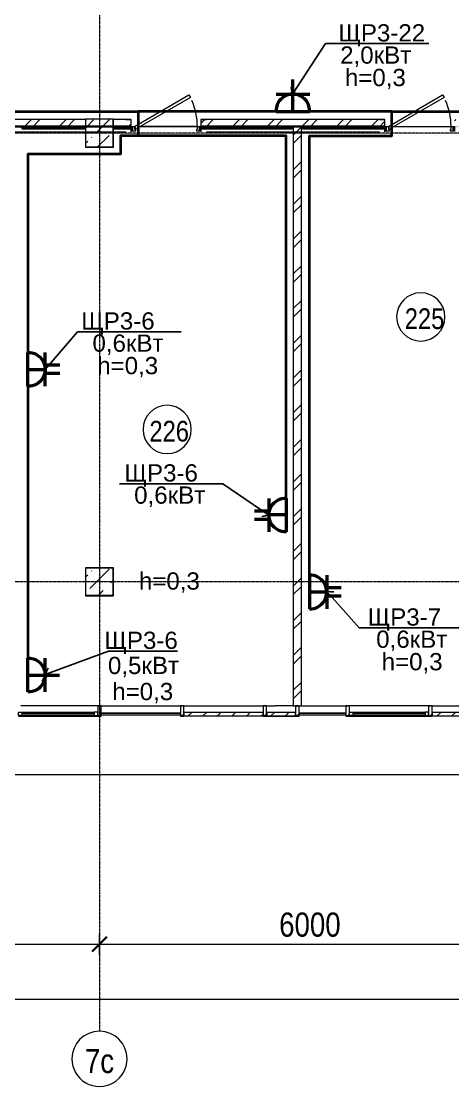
# Model space of a CAD drawing. Header units: metres. Extents: x 3659 to 143627, y -64119 to 51337.
# Drawn here: x 64929 to 71186, y -64119 to -48663 of the extents above; entities that cross this region are included whole.
import ezdxf

# ---------------------------------------------------------------- set-up
doc = ezdxf.new("R2010")
doc.units = ezdxf.units.M
doc.linetypes.add('ADSK_Линия сетки', pattern=[21, 12, -3, 3, -3])
for name, color, linetype, lineweight in [('A-ANNO-DIMS', 7, 'Continuous', 9), ('A-ANNO-DIMS-100', 7, 'Continuous', 9), ('A-AREA-IDEN', 7, 'Continuous', 9), ('A-DETL-MBND', 7, 'Continuous', 5), ('A-DOOR', 7, 'Continuous', 5), ('A-DOOR-FRAM', 7, 'Continuous', 13), ('A-FLOR', 7, 'Continuous', 5), ('A-GLAZ', 7, 'Continuous', 5), ('A-GLAZ-CURT', 7, 'Continuous', 5), ('A-GLAZ-CWMG', 7, 'Continuous', 5), ('A-WALL', 7, 'Continuous', 5), ('A-WALL-PATT', 7, 'Continuous', 18), ('S-COLS', 7, 'Continuous', 5), ('S-GRID', 7, 'Continuous', 9), ('S-GRID-IDEN', 7, 'Continuous', 9), ('Освещение', 1, 'Continuous', 50), ('Эл-свет раб.', 5, 'Continuous', 50), ('ЭЛ.сети', 5, 'Continuous', 100), ('ЭОМ', 7, 'Continuous', 40)]:
    doc.layers.add(name, color=color, linetype=linetype, lineweight=lineweight)
doc.styles.add('GOST Common_I', font='ARIALN.TTF', dxfattribs={"height": 350})
doc.styles.add('GOST Common_I_1', font='ARIALN.TTF', dxfattribs={"height": 300})
doc.styles.add('STYLE1', font='arial.ttf', dxfattribs={"height": 250})
doc.styles.add('ГОСТ 2.304', font='CS_Gost2304.shx', dxfattribs={"width": 0.85})
doc.dimstyles.new('ADSK_Основной_3_5', dxfattribs={"dimscale": 304.8, "dimtxt": 352.000249, "dimasz": 0.695866, "dimexe": 0.492126, "dimexo": 0.984252, "dimgap": 0, "dimtad": 1, "dimdec": 3, "dimrnd": 0.001, "dimdsep": 46, "dimtxsty": 'GOST Common_I', "dimblk1": 'OBLIQUE', "dimblk2": 'OBLIQUE', "dimsah": 1, "dimcen": 0.09, "dimdle": 0.492126, "dimazin": 0, "dimtfac": 1, "dimtdec": 4, "dimtix": 1, "dimtmove": 0, "dimatfit": 3, "dimfxl": 1, "dimtvp": 1, "dimtolj": 1, "dimtzin": 0, "dimarcsym": 2})
doc.dimstyles.new('СПДС', dxfattribs={"dimscale": 100, "dimtxt": 2.5, "dimasz": 2.5, "dimexe": 1.25, "dimexo": 0.625, "dimtad": 1, "dimdec": 0, "dimrnd": 0.001, "dimtxsty": 'ГОСТ 2.304', "dimblk": 'OBLIQUE', "dimcen": 2.5, "dimdle": 2, "dimadec": 0, "dimazin": 2, "dimtfac": 0.75, "dimtdec": 0, "dimtmove": 1, "dimatfit": 3, "dimfxl": 1, "dimtolj": 1, "dimarcsym": 1})
pattern_1 = [(45, (0, 0), (84.19025, 308.69666), [396.875, -79.375, 3.353, -76.022])]
pattern_2 = [(45, (0, 0), (-251.4472, 251.4472), []), (45, (0, 381), (-251.4472, 251.4472), [])]
pattern_3 = [(0, (0, 0), (812.8, 203.2), [33.528, -576.072, 33.528, -576.072, -3251.2]), (0, (0, 0), (812.8, 203.2), [-1219.2, 33.528, -1185.672, 33.528, -576.072, -1422.4]), (0, (0, 0), (812.8, 203.2), [-3048, 33.528, -372.872, 33.528, -982.472]), (120, (304.8, 101.6), (-582.37636, 602.30545), [33.528, -576.072, 33.528, -576.072, -3251.2]), (120, (304.8, 101.6), (-582.37636, 602.30545), [-1219.2, 33.528, -1185.672, 33.528, -576.072, -1422.4]), (120, (304.8, 101.6), (-582.37636, 602.30545), [-3048, 33.528, -372.872, 33.528, -982.472]), (240, (406.4, 508), (-230.42364, -805.50545), [33.528, -576.072, 33.528, -576.072, -3251.2]), (240, (406.4, 508), (-230.42364, -805.50545), [-1219.2, 33.528, -1185.672, 33.528, -576.072, -1422.4]), (240, (406.4, 508), (-230.42364, -805.50545), [-3048, 33.528, -372.872, 33.528, -982.472])]
pattern_4 = [(0, (7e-11, -700), (812.8, 203.2), [33.528, -576.072, 33.528, -576.072, -3251.2]), (0, (7e-11, -700), (812.8, 203.2), [-1219.2, 33.528, -1185.672, 33.528, -576.072, -1422.4]), (0, (7e-11, -700), (812.8, 203.2), [-3048, 33.528, -372.872, 33.528, -982.472]), (120, (304.8, -598.4), (-582.37636, 602.30545), [33.528, -576.072, 33.528, -576.072, -3251.2]), (120, (304.8, -598.4), (-582.37636, 602.30545), [-1219.2, 33.528, -1185.672, 33.528, -576.072, -1422.4]), (120, (304.8, -598.4), (-582.37636, 602.30545), [-3048, 33.528, -372.872, 33.528, -982.472]), (240, (406.4, -192), (-230.42364, -805.50545), [33.528, -576.072, 33.528, -576.072, -3251.2]), (240, (406.4, -192), (-230.42364, -805.50545), [-1219.2, 33.528, -1185.672, 33.528, -576.072, -1422.4]), (240, (406.4, -192), (-230.42364, -805.50545), [-3048, 33.528, -372.872, 33.528, -982.472])]

# ---------------------------------------------------------------- blocks, each defined once
blk = doc.blocks.new('КДП АПК - КР_rvt-1-2 этаж')
at = {"layer": 'S-COLS', "lineweight": 20}
h = blk.add_hatch(dxfattribs=at)
h.set_pattern_fill('FP_137', color=256, style=0, pattern_type=2)
h.set_pattern_definition(pattern_1)
h.paths.add_polyline_path([(65863, -49846), (66263, -49846), (66263, -49446), (65863, -49446)], flags=0)
h = blk.add_hatch(dxfattribs=at)
h.set_pattern_fill('FP_137', color=256, style=0, pattern_type=2)
h.set_pattern_definition(pattern_1)
h.paths.add_polyline_path([(66018, -56346), (66263, -56346), (66263, -55946), (65863, -55946), (65863, -56346)], flags=0)
for p, q in [((66263, -49446), (65863, -49446)), ((65863, -49446), (65863, -49846)), ((66263, -49846), (66263, -49446)), ((65863, -49846), (66263, -49846)), ((66263, -55946), (65863, -55946)), ((65863, -55946), (65863, -56346)), ((66263, -56346), (66263, -55946)), ((65863, -56346), (66263, -56346))]:
    blk.add_line(p, q, dxfattribs=at)
blk = doc.blocks.new('Системная панель - Сплошная-V31-2 этаж')
at = {"layer": 'A-GLAZ-CURT'}
h = blk.add_hatch(dxfattribs=at)
h.set_pattern_fill('FP_42', color=256, style=0, pattern_type=2)
h.set_pattern_definition([(225, (71462.65, -58705.49), (106.06602, -106.06602), [])])
h.paths.add_polyline_path([(-575, 25), (-575, -25), (575, -25), (575, 25)], flags=0)
at = {"layer": 'A-GLAZ-CURT', "lineweight": 13}
for p, q in [((575, 25), (-575, 25)), ((-575, 25), (-575, -25)), ((575, -25), (575, 25)), ((-575, -25), (575, -25))]:
    blk.add_line(p, q, dxfattribs=at)
blk = doc.blocks.new('M_Тент витража777 - M_Тент витража одинарное справо-2392832-2 этаж')
at = {"layer": 'A-GLAZ', "lineweight": 13}
for p, q in [((-525, 20), (-575, 20)), ((-575, 20), (-575, -30)), ((-575, -30), (-575, 20)), ((-525, -30), (-525, 20)), ((525, -30), (525, 20)), ((525, 20), (575, 20)), ((575, 20), (575, -30)), ((575, 20), (575, -30)), ((-575, -30), (-525, -30)), ((-525, -4.6), (525, -4.6)), ((575, -30), (525, -30))]:
    blk.add_line(p, q, dxfattribs=at)
at = {"layer": 'A-GLAZ'}
for p, q in [((-525, 20), (525, 20)), ((525, -30), (-525, -30))]:
    blk.add_line(p, q, dxfattribs=at)
blk = doc.blocks.new('Прямоугольный импост - 50 x 150мм-1636898-2 этаж')
at = {"layer": 'A-GLAZ-CWMG'}
h = blk.add_hatch(dxfattribs=at)
h.set_pattern_fill('FP_44', color=256, style=0, pattern_type=2)
h.set_pattern_definition([(150, (70862.65, 58705.49), (-60, -103.92305), [])])
h.paths.add_polyline_path([(25, -30), (-25, -30), (-25, 120), (25, 120)], flags=0)
at = {"layer": 'A-GLAZ-CWMG', "lineweight": 18}
for p, q in [((-25, -30), (-25, 120)), ((-25, 120), (25, 120)), ((25, 120), (25, -30)), ((25, -30), (-25, -30))]:
    blk.add_line(p, q, dxfattribs=at)
blk = doc.blocks.new('Прямоугольный импост - 50 x 150мм-V44-2 этаж')
at = {"layer": 'A-GLAZ-CWMG'}
h = blk.add_hatch(dxfattribs=at)
h.set_pattern_fill('FP_58', color=256, style=0, pattern_type=2)
h.set_pattern_definition([(150, (69662.65, 58705.49), (-60, -103.92305), [])])
h.paths.add_polyline_path([(25, -30), (-25, -30), (-25, 120), (25, 120)], flags=0)
at = {"layer": 'A-GLAZ-CWMG', "lineweight": 18}
for p, q in [((-25, -30), (-25, 120)), ((-25, 120), (25, 120)), ((25, 120), (25, -30)), ((25, -30), (-25, -30))]:
    blk.add_line(p, q, dxfattribs=at)
blk = doc.blocks.new('Системная панель - Сплошная-V45-2 этаж')
at = {"layer": 'A-GLAZ-CURT'}
h = blk.add_hatch(dxfattribs=at)
h.set_pattern_fill('FP_59', color=256, style=0, pattern_type=2)
h.set_pattern_definition([(225, (67862.65, -58705.49), (106.06602, -106.06602), [])])
h.paths.add_polyline_path([(575, 25), (-575, 25), (-575, -25), (575, -25)], flags=0)
at = {"layer": 'A-GLAZ-CURT', "lineweight": 13}
for p, q in [((575, 25), (-575, 25)), ((-575, 25), (-575, -25)), ((575, -25), (575, 25)), ((-575, -25), (575, -25))]:
    blk.add_line(p, q, dxfattribs=at)
blk = doc.blocks.new('Системная панель - С остеклением-1635143-2 этаж')
at = {"layer": 'A-GLAZ-CURT', "lineweight": 13}
for p, q in [((575, 10), (-575, 10)), ((-575, 10), (-575, -10)), ((575, -10), (575, 10)), ((-575, -10), (575, -10))]:
    blk.add_line(p, q, dxfattribs=at)
blk = doc.blocks.new('Прямоугольный импост - 50 x 150мм-V48-2 этаж')
at = {"layer": 'A-GLAZ-CWMG'}
h = blk.add_hatch(dxfattribs=at)
h.set_pattern_fill('FP_62', color=256, style=0, pattern_type=2)
h.set_pattern_definition([(150, (68462.65, 58705.49), (-60, -103.92305), [])])
h.paths.add_polyline_path([(25, -30), (-25, -30), (-25, 120), (25, 120)], flags=0)
at = {"layer": 'A-GLAZ-CWMG', "lineweight": 18}
for p, q in [((-25, -30), (-25, 120)), ((-25, 120), (25, 120)), ((25, 120), (25, -30)), ((25, -30), (-25, -30))]:
    blk.add_line(p, q, dxfattribs=at)
blk = doc.blocks.new('Прямоугольный импост - 50 x 150мм-V49-2 этаж')
at = {"layer": 'A-GLAZ-CWMG'}
h = blk.add_hatch(dxfattribs=at)
h.set_pattern_fill('FP_63', color=256, style=0, pattern_type=2)
h.set_pattern_definition([(150, (67262.65, 58705.49), (-60, -103.92305), [])])
h.paths.add_polyline_path([(25, -30), (-25, -30), (-25, 120), (25, 120)], flags=0)
at = {"layer": 'A-GLAZ-CWMG', "lineweight": 18}
for p, q in [((-25, -30), (-25, 120)), ((-25, 120), (25, 120)), ((25, 120), (25, -30)), ((25, -30), (-25, -30))]:
    blk.add_line(p, q, dxfattribs=at)
blk = doc.blocks.new('Прямоугольный импост - 50 x 150мм-V50-2 этаж')
at = {"layer": 'A-GLAZ-CWMG'}
h = blk.add_hatch(dxfattribs=at)
h.set_pattern_fill('FP_64', color=256, style=0, pattern_type=2)
h.set_pattern_definition([(150, (66062.65, 58705.49), (-60, -103.92305), [])])
h.paths.add_polyline_path([(25, -30), (-25, -30), (-25, 120), (25, 120)], flags=0)
at = {"layer": 'A-GLAZ-CWMG', "lineweight": 18}
for p, q in [((-25, -30), (-25, 120)), ((-25, 120), (25, 120)), ((25, 120), (25, -30)), ((25, -30), (-25, -30))]:
    blk.add_line(p, q, dxfattribs=at)
blk = doc.blocks.new('Прямоугольный импост - 50 x 150мм-V52-2 этаж')
at = {"layer": 'A-DETL-MBND'}
for p, q in [((66038, -58585), (64923, -58585)), ((64888, -58735), (66038, -58735))]:
    blk.add_line(p, q, dxfattribs=at)
blk = doc.blocks.new('AC_Дверь_Однопольная_ДеревяннаяВнутренняя_ГОСТ6629-88 - ДГ 21-10-2287262-2 этаж')
at = {"layer": 'A-DOOR', "lineweight": 13}
for p, q in [((-455, 40), (333, 495)), ((333, 495), (353, 460)), ((353, 460), (-435, 5)), ((-435, 5), (-455, 40))]:
    blk.add_line(p, q, dxfattribs=at)
at = {"layer": 'A-DOOR', "lineweight": 18}
for p, q in [((-505, 40), (-485, 40)), ((-505, -30), (-505, 40)), ((-485, 40), (-485, -30)), ((485, 40), (505, 40)), ((485, -30), (485, 40)), ((505, 40), (505, -30)), ((-485, -30), (-505, -30)), ((505, -30), (485, -30))]:
    blk.add_line(p, q, dxfattribs=at)
at = {"layer": 'A-DOOR'}
blk.add_arc((-455, 40), 910, 0, 24.2635, dxfattribs=at)
at = {"layer": 'A-DOOR-FRAM'}
for p, q in [((-485, 40), (-455, 40)), ((-485, -30), (-485, 40)), ((-455, 40), (-455, 0)), ((-455, 0), (-445, 0)), ((-445, 0), (-445, -30)), ((445, 0), (455, 0)), ((445, -30), (445, 0)), ((455, 40), (485, 40)), ((455, 0), (455, 40)), ((485, 40), (485, -30)), ((-445, -30), (-485, -30)), ((485, -30), (445, -30))]:
    blk.add_line(p, q, dxfattribs=at)
blk = doc.blocks.new('Системная панель - С остеклением-1637639-2 этаж')
at = {"layer": 'A-GLAZ-CURT', "lineweight": 13}
for p, q in [((74438, -58695), (73757, -58695)), ((73757, -58695), (73757, -58715)), ((73757, -58715), (74438, -58715)), ((74438, -58715), (74438, -58695))]:
    blk.add_line(p, q, dxfattribs=at)
blk = doc.blocks.new('Системная панель - Сплошная-V119-2 этаж')
at = {"layer": 'A-GLAZ-CURT'}
h = blk.add_hatch(dxfattribs=at)
h.set_pattern_fill('FP_30', color=256, style=0, pattern_type=2)
h.set_pattern_definition([(45, (0, 0), (-106.06602, 106.06602), [])])
h.paths.add_polyline_path([(68905, -58730), (68905, -58680), (68488, -58680), (68488, -58730)], flags=0)
at = {"layer": 'A-GLAZ-CURT', "lineweight": 13}
for p, q in [((68905, -58680), (68488, -58680)), ((68488, -58680), (68488, -58730)), ((68488, -58730), (68905, -58730)), ((68905, -58730), (68905, -58680))]:
    blk.add_line(p, q, dxfattribs=at)
blk = doc.blocks.new('Прямоугольный импост - 50 x 150мм-1003911-2 этаж')
at = {"layer": 'A-DETL-MBND'}
for p, q in [((34838, -40436), (33688, -40436)), ((33688, -40586), (34838, -40586))]:
    blk.add_line(p, q, dxfattribs=at)
blk = doc.blocks.new('Ось сетки - D8-1256827-2 этаж')
at = {"layer": 'S-GRID-IDEN'}
for start, end in [(360, 180), (180, 360)]:
    blk.add_arc((0, 0), 4, start, end, dxfattribs=at)
blk = doc.blocks.new('DIMBLOCK6-2 этаж')
at = {"layer": 'A-ANNO-DIMS-100', "transparency": 16777216}
for p, q in [((60063, -62188), (60063, -61888)), ((66063, -62188), (66063, -61888)), ((60063, -62038), (66063, -62038)), ((60063, -62038), (60063, -62188)), ((66063, -62038), (66063, -62188))]:
    blk.add_line(p, q, dxfattribs=at)
at = {"layer": 'A-ANNO-DIMS-100', "lineweight": 35, "transparency": 16777216}
for p, q in [((60063, -62038), (60169, -61932)), ((66063, -62038), (66169, -61932)), ((60063, -62038), (59957, -62144)), ((66063, -62038), (65957, -62144))]:
    blk.add_line(p, q, dxfattribs=at)
at = {"layer": 'A-ANNO-DIMS-100', "color": 0, "transparency": 16777216, "insert": (62669, -61581), "char_height": 350, "width": 945.03, "attachment_point": 1, "line_spacing_factor": 1.022761, "style": 'GOST Common_I'}
blk.add_mtext('6000', dxfattribs=at)
blk = doc.blocks.new('_Oblique')
at = {"color": 0, "linetype": 'ByBlock', "lineweight": -2}
blk.add_line((-0.5, -0.5), (0.5, 0.5), dxfattribs=at)
blk = doc.blocks.new('DIMBLOCK7-2 этаж')
at = {"layer": 'A-ANNO-DIMS-100', "transparency": 16777216}
for p, q in [((66063, -62188), (66063, -61888)), ((72063, -62188), (72063, -61888)), ((66063, -62038), (72063, -62038)), ((66063, -62038), (66063, -62188)), ((72063, -62038), (72063, -62188))]:
    blk.add_line(p, q, dxfattribs=at)
at = {"layer": 'A-ANNO-DIMS-100', "lineweight": 35, "transparency": 16777216}
for p, q in [((66063, -62038), (66169, -61932)), ((72063, -62038), (72169, -61932)), ((66063, -62038), (65957, -62144)), ((72063, -62038), (71957, -62144))]:
    blk.add_line(p, q, dxfattribs=at)
at = {"layer": 'A-ANNO-DIMS-100', "color": 0, "transparency": 16777216, "insert": (68669, -61581), "char_height": 350, "width": 945.03, "attachment_point": 1, "line_spacing_factor": 1.022761, "style": 'GOST Common_I'}
blk.add_mtext('6000', dxfattribs=at)
blk = doc.blocks.new('DIMBLOCK15-2 этаж')
at = {"layer": 'A-ANNO-DIMS-100', "transparency": 16777216}
for p, q in [((32663, -62894), (32663, -62688)), ((87463, -62894), (87463, -62688)), ((32513, -62838), (87613, -62838)), ((32663, -62838), (32663, -62894)), ((87463, -62838), (87463, -62894))]:
    blk.add_line(p, q, dxfattribs=at)
at = {"layer": 'A-ANNO-DIMS-100', "lineweight": 35, "transparency": 16777216}
for p, q in [((32663, -62838), (32769, -62732)), ((87463, -62838), (87569, -62732)), ((32663, -62838), (32557, -62944)), ((87463, -62838), (87357, -62944))]:
    blk.add_line(p, q, dxfattribs=at)
at = {"layer": 'A-ANNO-DIMS-100', "color": 0, "transparency": 16777216, "insert": (59556, -62381), "char_height": 350, "width": 1217.09, "attachment_point": 1, "line_spacing_factor": 1.022761, "style": 'GOST Common_I'}
blk.add_mtext('54800', dxfattribs=at)
blk = doc.blocks.new('Розетка штепсельная с заземляющим контактом скрытой установки IP20')
at = {"layer": 'Эл-свет раб.', "ltscale": 0.3}
for p, q in [((191575, -246568), (191575, -246106)), ((191816, -246316), (191329, -246316)), ((191819, -246568), (191331, -246568))]:
    blk.add_line(p, q, dxfattribs=at)
at = {"layer": 'Эл-свет раб.', "ltscale": 0.3, "extrusion": (0, 0, -1)}
blk.add_ellipse((191575, -246560), major_axis=(-173, 173), ratio=1, start_param=5.464002, end_param=8.673165, dxfattribs=at)
blk = doc.blocks.new('двойная розетка штепсельная с заземляющим контактом скрытой установки IP20')
at = {"layer": 'Эл-свет раб.', "ltscale": 0.3}
for p, q in [((242831, -163233), (242831, -163444)), ((242951, -163233), (242951, -163444)), ((243132, -163444), (242645, -163444)), ((242891, -163696), (242891, -163444)), ((243135, -163696), (242647, -163696))]:
    blk.add_line(p, q, dxfattribs=at)
at = {"layer": 'Эл-свет раб.', "ltscale": 0.3, "extrusion": (0, 0, -1)}
blk.add_ellipse((242891, -163688), major_axis=(-173, 173), ratio=1, start_param=5.464002, end_param=8.673165, dxfattribs=at)
blk = doc.blocks.new('ПСС_Марка_помещения - Имя_2_5мм-224473-2 этаж')
at = {"layer": 'A-AREA-IDEN'}
for start, end in [(360, 180), (180, 360)]:
    blk.add_arc((-0.07, 0.04), 3.5, start, end, dxfattribs=at)

msp = doc.modelspace()

# ---------------------------------------------------------------- hatches: boundary and pattern name
at = {"layer": 'A-GLAZ-CWMG'}
h = msp.add_hatch(dxfattribs=at)
h.set_pattern_fill('FP_31', color=256, style=0, pattern_type=2)
h.set_pattern_definition([(30, (0, 0), (-60, 103.92305), [])])
h.paths.add_polyline_path([(68905.017, -58735.4621), (68957.1109, -58735.4621), (68957.1109, -58585.4621), (68905.017, -58585.4621)], flags=0)
at = {"layer": 'A-WALL-PATT', "lineweight": 5}
h = msp.add_hatch(dxfattribs=at)
h.set_pattern_fill('FP_40', color=256, style=0, pattern_type=2)
h.set_pattern_definition(pattern_4)
h.paths.add_polyline_path([(35862.6532, -50185.6443), (38522.6532, -50185.6443), (38522.6532, -50182.6443), (35862.6532, -50182.6443)], flags=0)
h.paths.add_polyline_path([(44462.2868, -50185.6443), (45652.6532, -50185.6443), (45652.6532, -50182.6443), (44462.2868, -50182.6443)], flags=0)
h.paths.add_polyline_path([(43364.0475, -50185.6443), (43452.2868, -50185.6443), (43452.2868, -50182.6443), (39532.6532, -50182.6443), (39532.6532, -50185.6443), (41304.6345, -50185.6443)], flags=0)
h.paths.add_polyline_path([(46662.6532, -50185.6443), (51182.6532, -50185.6443), (51182.6532, -50182.6443), (46662.6532, -50182.6443)], flags=0)
h.paths.add_polyline_path([(55532.6532, -50185.6443), (58072.6532, -50185.6443), (58072.6532, -50182.6443), (55532.6532, -50182.6443)], flags=0)
h.paths.add_polyline_path([(52192.6532, -50185.6443), (54522.6532, -50185.6443), (54522.6532, -50182.6443), (52192.6532, -50182.6443)], flags=0)
h.paths.add_polyline_path([(59082.6532, -50185.6443), (62047.6532, -50185.6443), (62047.6532, -50182.6443), (59082.6532, -50182.6443)], flags=0)
h.paths.add_polyline_path([(64987.8839, -50185.6443), (66522.6532, -50185.6443), (66522.6532, -50182.6443), (63057.6532, -50182.6443), (63057.6532, -50185.6443), (63958.1774, -50185.6443)], flags=0)
h.paths.add_polyline_path([(70136.4163, -50185.6443), (70202.6532, -50185.6443), (70202.6532, -50182.6443), (67532.6532, -50182.6443), (67532.6532, -50185.6443), (68077.0034, -50185.6443)], flags=0)
h.paths.add_polyline_path([(71212.6532, -50185.6443), (74557.6532, -50185.6443), (74557.6532, -50182.6443), (71212.6532, -50182.6443)], flags=0)
h.paths.add_polyline_path([(75567.6532, -50185.6443), (78260.6663, -50185.6443), (78260.6663, -50182.6443), (75567.6532, -50182.6443)], flags=0)
h = msp.add_hatch(dxfattribs=at)
h.set_pattern_fill('FP_40', color=256, style=0, pattern_type=2)
h.set_pattern_definition(pattern_4)
h.paths.add_polyline_path([(35875.1532, -50198.1443), (38522.6532, -50198.1443), (38522.6532, -50185.6443), (35875.1532, -50185.6443)], flags=0)
h.paths.add_polyline_path([(39532.6532, -50198.1443), (43452.2868, -50198.1443), (43452.2868, -50185.6443), (39532.6532, -50185.6443)], flags=0)
h.paths.add_polyline_path([(44462.2868, -50198.1443), (45652.6532, -50198.1443), (45652.6532, -50185.6443), (44462.2868, -50185.6443)], flags=0)
h.paths.add_polyline_path([(47482.8735, -50198.1443), (51182.6532, -50198.1443), (51182.6532, -50185.6443), (46662.6532, -50185.6443), (46662.6532, -50198.1443)], flags=0)
h.paths.add_polyline_path([(52192.6532, -50198.1443), (54522.6532, -50198.1443), (54522.6532, -50185.6443), (52192.6532, -50185.6443)], flags=0)
h.paths.add_polyline_path([(55532.6532, -50198.1443), (58072.6532, -50198.1443), (58072.6532, -50185.6443), (55532.6532, -50185.6443)], flags=0)
h.paths.add_polyline_path([(59082.6532, -50198.1443), (62047.6532, -50198.1443), (62047.6532, -50185.6443), (59082.6532, -50185.6443)], flags=0)
h.paths.add_polyline_path([(63057.6532, -50198.1443), (66522.6532, -50198.1443), (66522.6532, -50185.6443), (63057.6532, -50185.6443)], flags=0)
h.paths.add_polyline_path([(67532.6532, -50198.1443), (70202.6532, -50198.1443), (70202.6532, -50185.6443), (67532.6532, -50185.6443)], flags=0)
h.paths.add_polyline_path([(75567.6532, -50198.1443), (78262.6532, -50198.1443), (78262.6532, -50185.6443), (75567.6532, -50185.6443)], flags=0)
h.paths.add_polyline_path([(74557.6532, -50198.1443), (74557.6532, -50185.6443), (71212.6532, -50185.6443), (71212.6532, -50198.1443), (74255.2423, -50198.1443)], flags=0)
h = msp.add_hatch(dxfattribs=at)
h.set_pattern_fill('FP_1', color=256, style=0, pattern_type=2)
h.set_pattern_definition(pattern_2)
h.paths.add_polyline_path([(61337.6532, -50205.6443), (62047.6532, -50205.6443), (62047.6532, -50085.6443), (60262.6532, -50085.6443), (60262.6532, -50205.6443), (61334.6532, -50205.6443)], flags=0)
h.paths.add_polyline_path([(65862.6532, -50205.6443), (65862.6532, -50085.6443), (63057.6532, -50085.6443), (63057.6532, -50205.6443), (64987.8839, -50205.6443)], flags=0)
h = msp.add_hatch(dxfattribs=at)
h.set_pattern_fill('FP_1', color=256, style=0, pattern_type=2)
h.set_pattern_definition(pattern_2)
h.paths.add_polyline_path([(71212.6532, -50205.6443), (71862.6532, -50205.6443), (71862.6532, -50085.6443), (71212.6532, -50085.6443)], flags=0)
h.paths.add_polyline_path([(66262.6532, -50205.6443), (66522.6532, -50205.6443), (66522.6532, -50085.6443), (66262.6532, -50085.6443)], flags=0)
h.paths.add_polyline_path([(70202.6532, -50205.6443), (70202.6532, -50085.6443), (67532.6532, -50085.6443), (67532.6532, -50205.6443), (70136.4163, -50205.6443)], flags=0)
h = msp.add_hatch(dxfattribs=at)
h.set_pattern_fill('FP_40', color=256, style=0, pattern_type=2)
h.set_pattern_definition(pattern_3)
h.paths.add_polyline_path([(66525.6532, -50217.6443), (66525.6532, -50205.6443), (66262.6532, -50205.6443), (66262.6532, -50217.6443), (66265.6532, -50217.6443)], flags=0)
h.paths.add_polyline_path([(68872.6532, -50217.6443), (68872.6532, -50205.6443), (67529.6532, -50205.6443), (67529.6532, -50217.6443), (68860.6532, -50217.6443)], flags=0)
h = msp.add_hatch(dxfattribs=at)
h.set_pattern_fill('FP_40', color=256, style=0, pattern_type=2)
h.set_pattern_definition(pattern_3)
h.paths.add_polyline_path([(66262.6532, -50485.6443), (66265.6532, -50485.6443), (66265.6532, -50217.6443), (66262.6532, -50217.6443), (66262.6532, -50376.436)], flags=0)
h = msp.add_hatch(dxfattribs=at)
h.set_pattern_fill('FP_40', color=256, style=0, pattern_type=2)
h.set_pattern_definition(pattern_3)
h.paths.add_polyline_path([(68860.6532, -50220.6443), (68860.6532, -50217.6443), (67529.6532, -50217.6443), (67529.6532, -50220.6443), (68857.6532, -50220.6443)], flags=0)
h.paths.add_polyline_path([(66525.6532, -50220.6443), (66525.6532, -50217.6443), (66265.6532, -50217.6443), (66265.6532, -50220.6443)], flags=0)
h = msp.add_hatch(dxfattribs=at)
h.set_pattern_fill('FP_1', color=256, style=0, pattern_type=2)
h.set_pattern_definition(pattern_2)
h.paths.add_polyline_path([(68872.6532, -58585.4621), (68992.6532, -58585.4621), (68992.6532, -50205.6443), (68872.6532, -50205.6443), (68872.6532, -57275.8297)], flags=0)
h = msp.add_hatch(dxfattribs=at)
h.set_pattern_fill('FP_40', color=256, style=0, pattern_type=2)
h.set_pattern_definition(pattern_3)
h.paths.add_polyline_path([(69007.6532, -50217.6443), (70205.6532, -50217.6443), (70205.6532, -50205.6443), (69004.6532, -50205.6443), (69004.6532, -50217.6443)], flags=0)
h.paths.add_polyline_path([(71209.6532, -50217.6443), (71862.6532, -50217.6443), (71862.6532, -50205.6443), (71209.6532, -50205.6443)], flags=0)
h = msp.add_hatch(dxfattribs=at)
h.set_pattern_fill('FP_40', color=256, style=0, pattern_type=2)
h.set_pattern_definition(pattern_3)
h.paths.add_polyline_path([(71862.6532, -50220.6443), (71862.6532, -50217.6443), (71209.6532, -50217.6443), (71209.6532, -50220.6443), (71859.6532, -50220.6443)], flags=0)
h.paths.add_polyline_path([(69007.6532, -50220.6443), (70205.6532, -50220.6443), (70205.6532, -50217.6443), (69007.6532, -50217.6443)], flags=0)
h = msp.add_hatch(dxfattribs=at)
h.set_pattern_fill('FP_40', color=256, style=0, pattern_type=2)
h.set_pattern_definition(pattern_3)
h.paths.add_polyline_path([(65859.6532, -56585.6443), (66262.6532, -56585.6443), (66262.6532, -56582.6443), (65859.6532, -56582.6443)], flags=0)
h = msp.add_hatch(dxfattribs=at)
h.set_pattern_fill('FP_40', color=256, style=0, pattern_type=2)
h.set_pattern_definition(pattern_3)
h.paths.add_polyline_path([(66265.6532, -56985.6443), (66265.6532, -56582.6443), (66262.6532, -56582.6443), (66262.6532, -56985.6443)], flags=0)

# ---------------------------------------------------------------- linework, layer by layer
at = {"layer": 'A-DETL-MBND'}
for p, q in [((66087.6532, -58685.6443), (67237.6532, -58685.6443)), ((68957.1109, -58685.6443), (69637.6532, -58685.6443)), ((87495.5434, -59585.6443), (58369.9839, -59585.6443))]:
    msp.add_line(p, q, dxfattribs=at)
at = {"layer": 'A-FLOR', "lineweight": 18}
for p, q in [((67482.6532, -50185.6443), (66652.6532, -50185.6443)), ((66652.6532, -50185.6443), (67482.6532, -50185.6443)), ((70332.6532, -50185.6443), (71162.6532, -50185.6443)), ((66087.6532, -58585.4621), (67237.6532, -58585.4621)), ((67287.6532, -58585.4621), (68437.6532, -58585.4621)), ((68487.6532, -58585.4621), (68612.5966, -58585.4621)), ((68992.6532, -58585.4621), (69637.6532, -58585.4621)), ((70887.6532, -58585.4621), (72037.6532, -58585.4621))]:
    msp.add_line(p, q, dxfattribs=at)
at = {"layer": 'A-GLAZ-CWMG'}
for p, q in [((68872.6532, -58585.4621), (68612.5966, -58585.4621)), ((68487.6532, -58735.4621), (68905.017, -58735.4621))]:
    msp.add_line(p, q, dxfattribs=at)
at = {"layer": 'A-GLAZ-CWMG', "lineweight": 18}
for p, q in [((68905.017, -58585.4621), (68905.017, -58735.4621)), ((68957.1109, -58585.4621), (68905.017, -58585.4621)), ((68957.1109, -58735.4621), (68957.1109, -58585.4621)), ((68905.017, -58735.4621), (68957.1109, -58735.4621))]:
    msp.add_line(p, q, dxfattribs=at)
at = {"layer": 'A-WALL', "lineweight": 18}
for p, q in [((65862.6532, -50085.6443), (63057.6532, -50085.6443)), ((66522.6532, -50182.6443), (63057.6532, -50182.6443)), ((64937.6532, -50220.6443), (65859.6532, -50220.6443)), ((65859.6532, -50220.6443), (65859.6532, -50488.6443)), ((65862.6532, -50485.6443), (65862.6532, -50085.6443)), ((66522.6532, -50085.6443), (66262.6532, -50085.6443)), ((66262.6532, -50085.6443), (66262.6532, -50205.6443)), ((66262.6532, -50205.6443), (66262.6532, -50485.6443)), ((66265.6532, -50488.6443), (66265.6532, -50220.6443)), ((66265.6532, -50220.6443), (66525.6532, -50220.6443)), ((66522.6532, -50205.6443), (66522.6532, -50085.6443)), ((66522.6532, -50185.6443), (66522.6532, -50182.6443)), ((66525.6532, -50220.6443), (66525.6532, -50205.6443)), ((67529.6532, -50205.6443), (67529.6532, -50220.6443)), ((67529.6532, -50220.6443), (68857.6532, -50220.6443)), ((70202.6532, -50085.6443), (67532.6532, -50085.6443)), ((67532.6532, -50085.6443), (67532.6532, -50205.6443)), ((70202.6532, -50182.6443), (67532.6532, -50182.6443)), ((67532.6532, -50182.6443), (67532.6532, -50185.6443)), ((69007.6532, -50220.6443), (70205.6532, -50220.6443)), ((70202.6532, -50205.6443), (70202.6532, -50085.6443)), ((70202.6532, -50185.6443), (70202.6532, -50182.6443)), ((70205.6532, -50220.6443), (70205.6532, -50205.6443)), ((63137.6532, -50265.6443), (66442.6532, -50265.6443)), ((66522.6532, -50265.6443), (66522.6532, -50255.6443)), ((67532.6532, -50255.6443), (67532.6532, -50265.6443)), ((67612.6532, -50265.6443), (70122.6532, -50265.6443)), ((70202.6532, -50265.6443), (70202.6532, -50255.6443)), ((65859.6532, -50488.6443), (66265.6532, -50488.6443)), ((66262.6532, -50485.6443), (65862.6532, -50485.6443)), ((66265.6532, -56582.6443), (65859.6532, -56582.6443)), ((65859.6532, -56582.6443), (65859.6532, -56988.6443)), ((65862.6532, -56585.6443), (66262.6532, -56585.6443)), ((65862.6532, -56985.6443), (65862.6532, -56585.6443)), ((66262.6532, -56585.6443), (66262.6532, -56985.6443)), ((66265.6532, -56988.6443), (66265.6532, -56582.6443)), ((65859.6532, -56988.6443), (66265.6532, -56988.6443)), ((66262.6532, -56985.6443), (65862.6532, -56985.6443)), ((68872.6532, -58585.4621), (68992.6532, -58585.4621))]:
    msp.add_line(p, q, dxfattribs=at)
at = {"layer": 'A-WALL'}
for p, q in [((66522.6532, -50185.6443), (63057.6532, -50185.6443)), ((66522.6532, -50198.1443), (63057.6532, -50198.1443)), ((65862.6532, -50205.6443), (64922.6532, -50205.6443)), ((65862.6532, -50217.6443), (64934.6532, -50217.6443)), ((66262.6532, -50205.6443), (66522.6532, -50205.6443)), ((66525.6532, -50217.6443), (66262.6532, -50217.6443)), ((66522.6532, -50205.6443), (66265.6532, -50205.6443)), ((66442.6532, -50085.6443), (66522.6532, -50085.6443)), ((68860.6532, -50217.6443), (67529.6532, -50217.6443)), ((67532.6532, -50085.6443), (67612.6532, -50085.6443)), ((70202.6532, -50185.6443), (67532.6532, -50185.6443)), ((70202.6532, -50198.1443), (67532.6532, -50198.1443)), ((67532.6532, -50205.6443), (68872.6532, -50205.6443)), ((68872.6532, -50205.6443), (67532.6532, -50205.6443)), ((68872.6532, -50205.6443), (68872.6532, -58585.4621)), ((68992.6532, -58585.4621), (68992.6532, -50205.6443)), ((68992.6532, -50205.6443), (70202.6532, -50205.6443)), ((70205.6532, -50217.6443), (69004.6532, -50217.6443)), ((70202.6532, -50205.6443), (69007.6532, -50205.6443)), ((70122.6532, -50085.6443), (70202.6532, -50085.6443))]:
    msp.add_line(p, q, dxfattribs=at)
at = {"layer": 'S-GRID', "linetype": 'ADSK_Линия сетки'}
for p, q in [((66062.6532, -38050.2658), (66062.6532, -63301.3643)), ((95007.6236, -50285.6443), (30504.6406, -50285.6443)), ((95007.6236, -56785.6443), (31950.4397, -56785.6443))]:
    msp.add_line(p, q, dxfattribs=at)
at = {"layer": 'ЭЛ.сети', "color": 0, "lineweight": 40}
for points in [[(62147.6532, -49970.6443), (66622.6532, -49970.6443), (66622.6532, -50320.6443), (66365.6532, -50320.6443), (66365.6532, -50588.6443), (65022.6532, -50588.6443), (65022.6532, -55414.2123), (65022.6532, -58138.7412)], [(69107.6532, -56933.8434), (69107.6532, -56933.8434), (69107.6532, -50320.6443), (70302.6532, -50320.6443), (70302.6532, -49970.6443), (68867.6532, -49970.6443), (66622.6532, -49970.6443)], [(70302.6532, -49970.6443), (74657.6532, -49970.6443), (74657.6532, -49970.6443), (74657.6532, -50588.6443), (76397.6532, -50588.6443), (76397.6532, -51388.6443), (76397.6532, -51388.6443)], [(68772.6532, -55818.5846), (68772.6532, -50320.6443), (66622.6532, -50320.6443)]]:
    msp.add_lwpolyline(points, dxfattribs=at)

# ---------------------------------------------------------------- block references
at = {"lineweight": 5}
msp.add_blockref('КДП АПК - КР_rvt-1-2 этаж', (-3, -637), dxfattribs=at)
at = {"layer": 'A-AREA-IDEN', "color": 18, "true_color": 0x000000, "xscale": 99.99999999999993, "yscale": 99.99999999999993, "zscale": 99.99999999999993}
for p in [(70730.4492, -52951.6733), (67051.0226, -54582.259)]:
    msp.add_blockref('ПСС_Марка_помещения - Имя_2_5мм-224473-2 этаж', p, dxfattribs=at)
at = {"layer": 'A-DOOR', "color": 8, "true_color": 0x7f7f7f}
for p in [(67027.6532, -50225.6443), (70707.6532, -50225.6443)]:
    msp.add_blockref('AC_Дверь_Однопольная_ДеревяннаяВнутренняя_ГОСТ6629-88 - ДГ 21-10-2287262-2 этаж', p, dxfattribs=at)
at = {"layer": 'A-GLAZ', "rotation": 180}
for p in [(65462.6532, -58705.4854), (70262.6532, -58705.4854)]:
    msp.add_blockref('M_Тент витража777 - M_Тент витража одинарное справо-2392832-2 этаж', p, dxfattribs=at)
at = {"layer": 'A-GLAZ-CURT', "rotation": 180}
for name, p in [('Системная панель - С остеклением-1635143-2 этаж', (66662.6532, -58705.4854)), ('Системная панель - Сплошная-V45-2 этаж', (67862.6532, -58705.4854)), ('Системная панель - Сплошная-V31-2 этаж', (71462.6532, -58705.4854))]:
    msp.add_blockref(name, p, dxfattribs=at)
at = {"layer": 'A-GLAZ-CURT'}
for name, p in [('Системная панель - Сплошная-V119-2 этаж', (0, 0)), ('Системная панель - С остеклением-1637639-2 этаж', (-4800, 0))]:
    msp.add_blockref(name, p, dxfattribs=at)
at = {"layer": 'A-GLAZ-CWMG'}
msp.add_blockref('Прямоугольный импост - 50 x 150мм-V52-2 этаж', (0, 0), dxfattribs=at)
at = {"layer": 'A-GLAZ-CWMG', "extrusion": (0, 0, -1)}
for name, p in [('Прямоугольный импост - 50 x 150мм-V50-2 этаж', (-66062.6532, -58705.4854)), ('Прямоугольный импост - 50 x 150мм-V49-2 этаж', (-67262.6532, -58705.4854)), ('Прямоугольный импост - 50 x 150мм-V48-2 этаж', (-68462.6532, -58705.4854)), ('Прямоугольный импост - 50 x 150мм-V44-2 этаж', (-69662.6532, -58705.4854)), ('Прямоугольный импост - 50 x 150мм-1636898-2 этаж', (-70862.6532, -58705.4854))]:
    msp.add_blockref(name, p, dxfattribs=at)
at = {"layer": 'A-GLAZ-CWMG', "rotation": 180}
msp.add_blockref('Прямоугольный импост - 50 x 150мм-1003911-2 этаж', (104525.3064, -99171.1297), dxfattribs=at)
at = {"layer": 'S-GRID-IDEN', "xscale": 99.99999999999993, "yscale": 99.99999999999993, "zscale": 99.99999999999993, "rotation": 180}
msp.add_blockref('Ось сетки - D8-1256827-2 этаж', (66062.6532, -63701.3643), dxfattribs=at)
at = {"layer": 'Освещение', "xscale": -1}
msp.add_blockref('Розетка штепсельная с заземляющим контактом скрытой установки IP20', (260442.4839, 196597.6988), dxfattribs=at)
at = {"layer": 'Освещение', "rotation": 270}
msp.add_blockref('Розетка штепсельная с заземляющим контактом скрытой установки IP20', (311590.9963, 133436.0896), dxfattribs=at)
at = {"layer": 'ЭОМ', "color": 0, "lineweight": 30}
for p, rotation in [((228718.4368, 189182.6408), 270), ((-94923.1304, -298709.6401), 90.00000000000001)]:
    msp.add_blockref('двойная розетка штепсельная с заземляющим контактом скрытой установки IP20', p, dxfattribs=dict(at, rotation=rotation))
at = {"layer": 'ЭОМ', "color": 0, "lineweight": 30, "xscale": -1, "rotation": 270}
msp.add_blockref('двойная розетка штепсельная с заземляющим контактом скрытой установки IP20', (232803.4368, -299824.899), dxfattribs=at)

# ---------------------------------------------------------------- texts
at = {"layer": 'A-AREA-IDEN', "color": 18, "true_color": 0x000000, "char_height": 300, "attachment_point": 1, "style": 'GOST Common_I_1'}
for s, insert, width in [('225', (70490.7649, -52823.2134), 577.215), ('226', (66787.3383, -54453.799), 634.9365)]:
    msp.add_mtext(s, dxfattribs=dict(at, insert=insert, width=width))
at = {"layer": 'S-GRID-IDEN', "insert": (65851.1192, -63557.5005), "char_height": 350, "width": 461.772, "attachment_point": 1, "style": 'GOST Common_I'}
msp.add_mtext('7с', dxfattribs=at)
at = {"layer": 'Эл-свет раб.', "color": 7, "style": 'STYLE1'}
for s, p in [('ЩР3-22', (69527.4203, -48955.1796)), ('2,0кВт', (69553.9499, -49276.8196)), ('h=0,3', (69622.8397, -49602.5941, -386.7801)), ('ЩР3-6', (65797.6584, -53130.8546)), ('0,6кВт', (65961.0091, -53452.4946)), ('h=0,3', (66029.8989, -53778.2691, -386.7801)), ('ЩР3-6', (66425.1693, -55333.3874)), ('0,6кВт', (66565.7163, -55655.0274)), ('h=0,3', (66634.6062, -56900.2948, -386.7801)), ('ЩР3-7', (69952.6058, -57422.2437)), ('0,6кВт', (70076.5876, -57743.8837)), ('ЩР3-6', (66133.5673, -57760.0852)), ('0,5кВт', (66185.5266, -58124.0711)), ('h=0,3', (70156.2311, -58069.6581, -386.7801)), ('h=0,3', (66248.1187, -58502.0302, -386.7801))]:
    msp.add_text(s, height=250, dxfattribs=at).set_placement(p)

# ---------------------------------------------------------------- dimensions: what is measured, and where the dimension line sits
at = {"layer": 'A-ANNO-DIMS'}
for base, p1, p2, override, picture, middle in [((66062.6532, -62037.9522), (60062.6532, -61887.9749), (66062.6532, -61887.9749), {"dimpost": '<>', "dimfxl": 6000}, 'DIMBLOCK6-2 этаж', (63062.6532, -61862.9522)), ((72062.6532, -62037.9522), (66062.6532, -61887.9749), (72062.6532, -61887.9749), {"dimpost": '<>', "dimfxl": 6000}, 'DIMBLOCK7-2 этаж', (69062.6532, -61862.9522)), ((87462.6532, -62837.9522), (32662.6532, -62593.647), (87462.6532, -62593.647), {"dimpost": '<>', "dimfxl": 54800}, 'DIMBLOCK15-2 этаж', (60062.6532, -62662.9522))]:
    dim = msp.add_linear_dim(base=base, p1=p1, p2=p2, dimstyle='ADSK_Основной_3_5', override=override, dxfattribs=at)
    dim.commit()
    dim.dimension.update_dxf_attribs({"geometry": picture, "text_midpoint": middle})

# ---------------------------------------------------------------- leaders
at = {"layer": 'ЭОМ', "lineweight": 25, "ltscale": 100}
for points in [[(68861.7993, -49718.5149), (69338.9005, -48986.9128), (70838.9005, -48986.9128)], [(65274.7826, -53708.4147), (65745.9597, -53162.5878), (67245.9597, -53162.5878)], [(68520.5238, -55821.0351), (67850.6669, -55365.1206), (66350.6669, -55365.1206)], [(69359.7826, -56927.9896), (69831.0299, -57453.9768), (71331.0299, -57453.9768)], [(65274.7826, -58132.8873), (66194.8204, -57791.8184), (67194.8204, -57791.8184)]]:
    msp.add_leader(points, dimstyle='СПДС', override={"dimasz": 1.5, "dimtad": 0, "dimldrblk": 'ArchTick', "dimfxl": 1.25, "dimtfill": 1, "dimlwd": 25}, dxfattribs=at)

doc.saveas('drawing.dxf')
